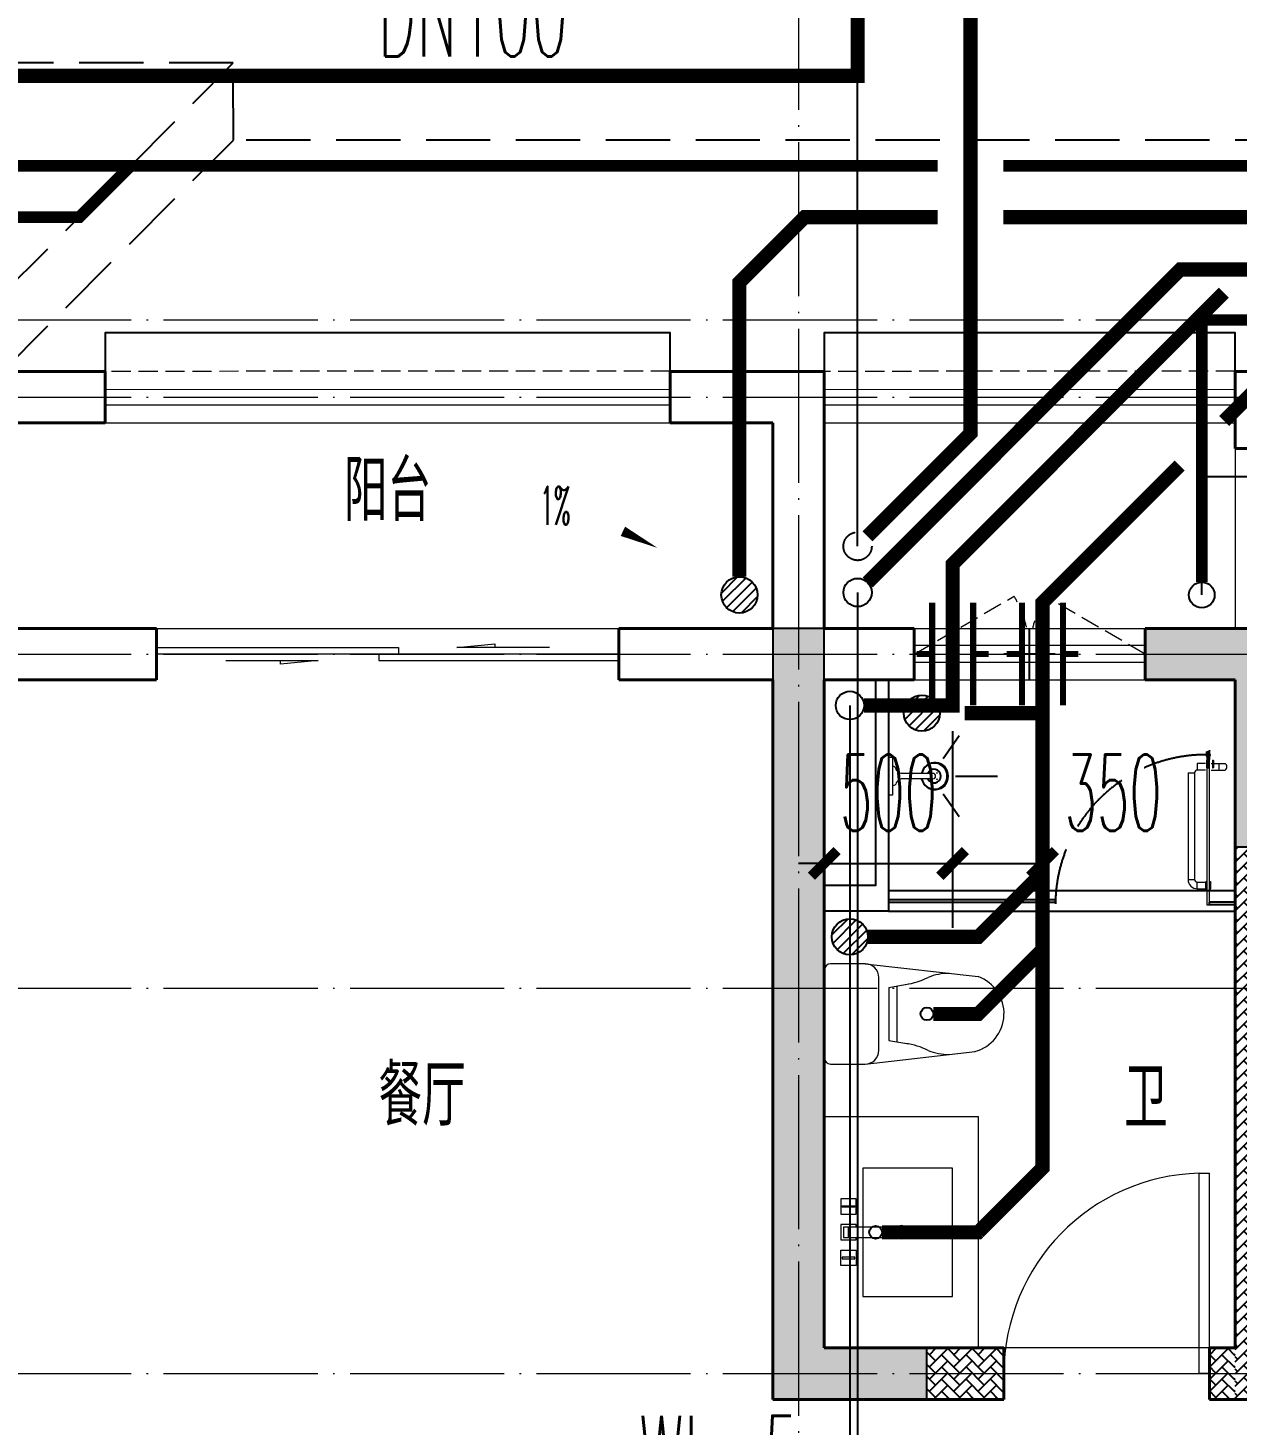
# Model space of a CAD drawing. Extents: x 27938 to 650306, y -92720 to 1524912.
# Drawn here: x 289916 to 294624, y 679357 to 684793 of the extents above; entities that cross this region are included whole.
import ezdxf

# ---------------------------------------------------------------- set-up
doc = ezdxf.new("R2010")
doc.units = 0
doc.header["$LTSCALE"] = 1000
doc.header["$MEASUREMENT"] = 0
doc.linetypes.add('DASH', pattern=[0.35, 0.25, -0.1])
doc.linetypes.add('DOTE', pattern=[2.42, 2, -0.2, 0.02, -0.2])
for name, color, linetype in [('COLUMN', 9, 'Continuous'), ('DIM_凝结', 3, 'Continuous'), ('DIM_废水', 3, 'Continuous'), ('DIM_污水', 3, 'Continuous'), ('DIM_雨水', 3, 'Continuous'), ('EQUIP_地漏', 7, 'Continuous'), ('EQUIP_污水', 7, 'Continuous'), ('IP-bath&kitchen-JOHNSON', 4, 'Continuous'), ('P-bath&kitchen-JOHNSON', 4, 'Continuous'), ('PIPE-凝结', 150, 'N'), ('PIPE-废水', 31, 'F'), ('PIPE-污水', 2, 'W'), ('PIPE-管井排水', 210, 'GF'), ('PIPE-给水', 3, 'J1'), ('PIPE-雨水', 4, 'Y'), ('PUB_TEXT', 4, 'Continuous'), ('TEXT_雨水', 7, 'Continuous'), ('TWT_DIM', 3, 'Continuous'), ('VALVE_污水', 7, 'Continuous'), ('VPIPE-凝结', 150, 'Continuous'), ('VPIPE-废水', 31, 'Continuous'), ('VPIPE-污水', 2, 'W'), ('VPIPE-雨水', 4, 'DASH'), ('保温', 6, 'Continuous'), ('卫生间', 6, 'Continuous'), ('机电标识类', 1, 'Continuous'), ('看线', 251, 'Continuous')]:
    doc.layers.add(name, color=color, linetype=linetype)
for name, color, linetype, lineweight in [('DOTE', 19, 'DOTE', 9), ('LVTRY', 1, 'Continuous', 13), ('PUB_HATCH', 8, 'Continuous', 9), ('WALL', 9, 'Continuous', 40), ('WINDOW', 8, 'Continuous', 15), ('平面-排水沟', 86, 'Continuous', 15), ('平面-栏杆', 135, 'Continuous', 15), ('平面-看线', 45, 'Continuous', 15), ('平面-空调室内机', 176, 'Continuous', 9), ('空调', 76, 'Continuous', 13)]:
    doc.layers.add(name, color=color, linetype=linetype, lineweight=lineweight)
doc.styles.add('_TCH_DIM', font='SIMPLEX.shx', dxfattribs={"width": 0.6, "oblique": 10, "bigfont": 'hztxt.shx'})
doc.styles.add('_TCH_DIM_T3', font='SIMPLEX.shx', dxfattribs={"width": 0.494118, "bigfont": 'GBCBIG.shx'})
doc.styles.add('_TWT_PIPEDN', font='SIMPLEX.shx', dxfattribs={"width": 0.6, "oblique": 10, "height": 3, "bigfont": 'HZTXT.shx'})
doc.styles.add('_TWT_SERIAL', font='simplex.shx', dxfattribs={"width": 0.6, "oblique": 10, "height": 3, "bigfont": 'aadri.shx'})
doc.styles.get("Standard").update_dxf_attribs({"font": 'gbenor.shx', "bigfont": 'gbcbig.shx'})
doc.linetypes.add('F', pattern='A,3,-0.2,["F",Standard,S=0.25,R=0,X=-0.1,Y=-0.115],-0.2', length=3.4)
doc.linetypes.add('GF', pattern='A,3,-0.2,["GF",Standard,S=0.25,R=0,X=-0.1,Y=-0.115],-0.35', length=3.55)
doc.linetypes.add('J1', pattern='A,3,-0.2,["J1",Standard,S=0.25,R=0,X=-0.1,Y=-0.115],-0.35', length=3.55)
doc.linetypes.add('N', pattern='A,3,-0.2,["N",Standard,S=0.25,R=0,X=-0.1,Y=-0.115],-0.2', length=3.4)
doc.linetypes.add('W', pattern='A,3,-0.2,["W",Standard,S=0.25,R=0,X=-0.1,Y=-0.115],-0.2', length=3.4)
doc.linetypes.add('Y', pattern='A,3,-0.2,["Y",Standard,S=0.25,R=0,X=-0.1,Y=-0.115],-0.2', length=3.4)
doc.dimstyles.new('_TWT_ARCH&&100', dxfattribs={"dimtxt": 297.5, "dimasz": 100, "dimexe": 250, "dimexo": 300, "dimgap": 126.25, "dimtad": 1, "dimdec": 0, "dimzin": 0, "dimdsep": 46, "dimtxsty": '_TCH_DIM_T3', "dimblk": 'ARCHTICK', "dimcen": 0.09, "dimclrt": 7, "dimazin": 2, "dimtfac": 1, "dimtdec": 0, "dimtix": 1, "dimtmove": 2, "dimatfit": 3, "dimfxl": 1, "dimtolj": 1, "dimtzin": 0, "dimarcsym": 0})

# ---------------------------------------------------------------- blocks, each defined once
blk = doc.blocks.new('rrrrrrrrrrrra')
at = {"color": 0}
for p, q in [((-112.4, 458.7), (-112.4, 324.3)), ((252.6, 483.7), (-87.4, 483.7)), ((277.6, 324.3), (277.6, 458.7)), ((-112.4, 324.3), (-63.7, -103.4)), ((277.6, 324.3), (227.5, -115.6)), ((-59.1, 271.1), (224.3, 271.1)), ((-20.6, 232.4), (-34.2, 153.6)), ((185.8, 232.4), (-20.6, 232.4)), ((185.8, 232.4), (199.4, 153.6)), ((191.3, 200.5), (-26.1, 200.5))]:
    blk.add_line(p, q, dxfattribs=at)
for centre, radius, start, end in [((-87.4, 458.7), 25, 90, 180), ((252.6, 458.7), 25, 0, 90), ((-59.1, 324.3), 53.3, 180, 270), ((224.3, 324.3), 53.3, 270, 0), ((-322.6, 209.8), 293.8, 333.5369, 351.4828), ((487.8, 209.8), 293.8, 188.5172, 206.4631), ((149, -3.2), 224.1, 158.5202, 180), ((16.2, -3.2), 224.1, 0, 21.4798), ((83.8, -63.6), 152.8, 195.0773, 340.1181)]:
    blk.add_arc(centre, radius, start, end, dxfattribs=at)
blk = doc.blocks.new('A$C1E0F638F')
at = {"color": 0}
for points in [[(499.7, 435.1), (499.7, 85.1), (0, 85.1), (0, 435.1)], [(269.9, 30), (229.9, 30), (229.9, 195), (269.9, 195)], [(119.9, 0), (179.9, 0), (179.9, 60), (119.9, 60)], [(146.9, 55), (152.9, 55), (152.9, 5), (146.9, 5)], [(379.9, 0), (319.9, 0), (319.9, 60), (379.9, 60)], [(352.9, 55), (346.9, 55), (346.9, 5), (352.9, 5)], [(229.9, 30), (269.9, 30), (269.9, 10), (229.9, 10)]]:
    blk.add_lwpolyline(points, close=True, dxfattribs=at)
blk.add_lwpolyline([(269.9, 60), (279.9, 60), (279.9, 0), (219.9, 0), (219.9, 60), (229.9, 60)], dxfattribs=at)
blk.add_circle((249.9, 236.3), 26, dxfattribs=at)
blk = doc.blocks.new('135')
blk.add_hatch(color=0).paths.add_polyline_path([(4.8, 1.8), (3.6, -1), (-4.7, 2.5), (-3.5, 5.3)])
at = {"color": 0}
for p, q in [((-6.3, 2.6), (5.4, -2.3)), ((-5.7, 2.9), (-5.2, 2.7)), ((-5.6, 18.9), (-3.4, 19.4)), ((-3.4, 19.4), (-5.5, 19.4)), ((5.2, 10.9), (-5.3, 10.9)), ((5.2, 9.7), (-5.2, 9.7)), ((-5.2, 2.7), (-3.8, 5.9)), ((-5, 10.9), (-5, 30.5)), ((-3.8, 5.9), (5.4, 2.1)), ((0, 0), (0, 39.1)), ((5.6, 18.9), (3.4, 19.3)), ((3.4, 19.3), (5.6, 19.3)), ((4.1, -1.2), (5.4, 2.1)), ((5, 10.9), (5, 32.3)), ((4.1, -1.2), (5.7, -1.8))]:
    blk.add_line(p, q, dxfattribs=at)
for centre, radius, start, end in [((6.2, 15.8), 13.5, 151.0147, 204.8403), ((13.5, 4.2), 20.5, 163.0924, 182.0012), ((-6, 3.6), 1, 184.2275, 248.4661), ((8.6, 15.5), 14.6, 166.278, 198.0953), ((13.5, 4.2), 19.5, 163.7443, 182.5269), ((-5.5, 3.3), 0.5, 181.9385, 247.2597), ((-5.2, 22.1), 0.5, 335.7643, 151.0147), ((3.8, 18.1), 9.42, 155.7643, 171.9773), ((5.2, 22.3), 0.5, 29.8425, 204.574), ((-5.9, 17.2), 11.7, 10.475, 24.574), ((29.1, 6.7), 24, 172.9439, 199.2318), ((-6.3, 15.4), 12.4, 338.6449, 16.0476), ((-6, 15.8), 13.4, 334.9111, 29.8425), ((26.4, 6.3), 20.6, 169.1454, 199.9526), ((5.9, -1.2), 1.17, 247.4597, 19.9526), ((5.9, -1.4), 0.5, 247.4597, 19.2318)]:
    blk.add_arc(centre, radius, start, end, dxfattribs=at)
blk.add_open_spline([(-5, 30.5), (-4.1, 31.3), (-2.3, 33), (0.9, 29.2), (3.5, 31.1), (5, 32.3)], degree=3, knots=[0, 0, 0, 0, 3.066329, 6.218313, 11.124135, 11.124135, 11.124135, 11.124135], dxfattribs=at)
blk = doc.blocks.new('SDFAWERAWER')
at = {"layer": 'LVTRY', "color": 0}
for p, q in [((593941.2, -1242210.1), (593783.7, -1242594.8)), ((593964.6, -1242219.7), (593807.2, -1242604.4)), ((593941.2, -1242210.1), (593964.6, -1242219.7)), ((593987.8, -1242190.5), (593978.2, -1242214)), ((594007.5, -1242226), (593978.2, -1242214)), ((594017.1, -1242202.5), (593987.8, -1242190.5)), ((594015.8, -1242220.4), (594027.2, -1242192.7)), ((594015.8, -1242220.4), (594021.7, -1242222.8)), ((594025.7, -1242203.9), (594018.5, -1242221.5)), ((594018.5, -1242221.5), (594021.5, -1242220.3)), ((594025.4, -1242210.8), (594021.5, -1242220.3)), ((594022.6, -1242220.7), (594021.7, -1242222.8)), ((594021.7, -1242222.8), (594023.9, -1242221.9)), ((594022.6, -1242211.4), (594029.8, -1242193.8)), ((594024.2, -1242221.4), (594023.9, -1242221.9)), ((594025.4, -1242210.8), (594031.1, -1242196.8)), ((594027.2, -1242192.7), (594033, -1242195.1)), ((594027.7, -1242234.3), (594078.4, -1242255)), ((594029.8, -1242193.8), (594031.1, -1242196.8)), ((594032.2, -1242197.2), (594033, -1242195.1)), ((594033, -1242195.1), (594034, -1242197.4)), ((594033.8, -1242197.9), (594034, -1242197.4)), ((594047.3, -1242200.9), (594035.9, -1242228.7)), ((594035.9, -1242228.7), (594038.6, -1242229.7)), ((594037.3, -1242210.8), (594088, -1242231.6)), ((594038.6, -1242229.7), (594045.2, -1242213.6)), ((594038.6, -1242229.7), (594041.6, -1242228.5)), ((594041.6, -1242228.5), (594051.2, -1242205)), ((594049.9, -1242202), (594043.3, -1242218.2)), ((594047.3, -1242200.9), (594049.9, -1242202)), ((594049.9, -1242202), (594051.2, -1242205)), ((594057.1, -1242246.3), (594066.7, -1242222.8)), ((593783.7, -1242594.8), (593807.2, -1242604.4)), ((593803.2, -1242641.3), (593812.8, -1242617.9)), ((593812.8, -1242617.9), (593842.2, -1242629.9)), ((593803.2, -1242641.3), (593832.6, -1242653.3)), ((593842.2, -1242629.9), (593832.6, -1242653.3)), ((593833.8, -1242656.3), (593832.6, -1242653.3)), ((593845.2, -1242628.6), (593833.8, -1242656.3)), ((593836.5, -1242657.4), (593833.8, -1242656.3)), ((593847.8, -1242629.7), (593836.5, -1242657.4)), ((593845.2, -1242628.6), (593842.2, -1242629.9)), ((593847.8, -1242629.7), (593845.2, -1242628.6)), ((593847.1, -1242661.8), (593858.5, -1242634.1)), ((593847.1, -1242661.8), (593849.8, -1242662.9)), ((593849.8, -1242662.9), (593861.2, -1242635.2)), ((593852.1, -1242661.9), (593862.1, -1242637.4)), ((593858.5, -1242634.1), (593861.2, -1242635.2)), ((593861.2, -1242635.2), (593862.1, -1242637.4))]:
    blk.add_line(p, q, dxfattribs=at)
blk.add_lwpolyline([(593823.5, -1242717), (594045.8, -1242173.9), (594036.5, -1242170.2), (593814.2, -1242713.2)], close=True, dxfattribs=at)
blk.add_arc((594075.3, -1242240), 15.3, 281.7932, 33.7019, dxfattribs=at)
for centre, major_axis, start_param, end_param in [((593974.2, -1242223.6), (3.93, 9.6), 0, 1.570796), ((593816.8, -1242608.3), (13.5, 33.1), 1.570796, 3.141593), ((593816.8, -1242608.3), (3.93, 9.6), 1.570796, 3.141593)]:
    blk.add_ellipse(centre, major_axis=major_axis, ratio=1, start_param=start_param, end_param=end_param, dxfattribs=at)
at = {"layer": 'P-bath&kitchen-JOHNSON', "color": 0, "linetype": 'DASH'}
blk.add_arc((593809.8, -1242714), 586.2, 67.5369, 157.1325, dxfattribs=at)
at = {"layer": 'LVTRY', "color": 8, "xscale": -1, "rotation": 157.7329157530927}
blk.add_blockref('135', (594045.3, -1242161.9), dxfattribs=at)
blk = doc.blocks.new('A$C5DCB2F21')
at = {"layer": 'IP-bath&kitchen-JOHNSON', "color": 0}
for p, q in [((-68.3, -213.2), (-157.7, -275)), ((68.2, -213.2), (157.6, -275)), ((-0.1, -261.4), (-0.1, -424.7))]:
    blk.add_line(p, q, dxfattribs=at)
for centre, major_axis, ratio, start_param, end_param in [((0, -178.8), (-51, 0), 0.990052, -1.36297, 4.504563), ((0, -177.8), (-26.8, 0), 0.994812, -1.167677, 4.309269)]:
    blk.add_ellipse(centre, major_axis=major_axis, ratio=ratio, start_param=start_param, end_param=end_param, dxfattribs=at)
at = {"layer": 'LVTRY', "color": 0}
for p, q in [((73.6, 0), (-73.6, 0)), ((-10.5, -173.5), (-10.5, -49.3)), ((10.6, -173.5), (10.6, -49.3))]:
    blk.add_line(p, q, dxfattribs=at)
blk.add_lwpolyline([(73.6, 0), (73.6, -15.8), (-73.6, -15.8), (-73.6, 0)], dxfattribs=at)
for points in [[(-26.3, -30.7, -0.364142), (-37.8, -15.8, -0.020495)], [(-10.5, -49.4, 0.214893), (-26.3, -30.7, 7.649644)], [(10.6, -49.3, -0.21439), (26.3, -30.7, -7.649644)], [(26.3, -30.7, 0.364142), (37.8, -15.8, 0.020495)]]:
    blk.add_lwpolyline(points, format="xyb", dxfattribs=at)
blk.add_arc((0, -173.5), 10.5, 180, 0, dxfattribs=at)
for centre, major_axis, ratio, start_param, end_param in [((0, -181.3), (53.6, 0), 0.987577, 1.76809, 7.656688), ((-12.4, -164.7), (0, 1.43), 0.85, -1.570796, 4.712389), ((-12.4, -189.2), (0, 1.43), 0.85, 4.712389, 10.995574), ((12.5, -164.7), (0, 1.43), 0.85, 4.712389, 10.995574), ((12.5, -189.2), (0, 1.43), 0.85, 4.712389, 10.995574)]:
    blk.add_ellipse(centre, major_axis=major_axis, ratio=ratio, start_param=start_param, end_param=end_param, dxfattribs=at)
blk = doc.blocks.new('FSFSFSFS')
at = {"layer": 'IP-bath&kitchen-JOHNSON', "color": 0}
for p, q in [((496432.4, 524228.1), (495082.4, 524228.1)), ((495082.4, 524183.1), (495182.4, 524183.1)), ((495082.4, 524173.1), (495182.4, 524173.1)), ((495182.4, 524173.1), (495182.4, 524183.1)), ((496432.4, 524193.1), (495782.4, 524193.1)), ((495782.4, 524183.1), (495782.4, 524193.1)), ((496432.4, 524183.1), (495782.4, 524183.1)), ((496432.4, 524148.1), (495082.4, 524148.1))]:
    blk.add_line(p, q, dxfattribs=at)
for points in [[(496432.4, 525048.5), (496432.4, 524148.1), (496682.4, 524148.1)], [(496482.4, 525048.5), (496482.4, 524248.1), (496682.4, 524248.1)]]:
    blk.add_lwpolyline(points, dxfattribs=at)
at = {"layer": 'LVTRY', "color": 0}
blk.add_lwpolyline([(496082.4, 522448.5), (496682.4, 522448.5), (496682.4, 523348.5), (496082.4, 523348.5)], close=True, dxfattribs=at)
at = {"layer": 'IP-bath&kitchen-JOHNSON', "color": 8, "xscale": -1}
for name, p, rotation in [('SDFAWERAWER', (1515500.9, 1449333.6), 337.7402306568929), ('A$C5DCB2F21', (496432.4, 524673.5), 269.991511475553)]:
    blk.add_blockref(name, p, dxfattribs=dict(at, rotation=rotation))
at = {"layer": 'LVTRY', "color": 8, "extrusion": (0, 0, -1), "zscale": -1, "rotation": 90.00000000000001}
blk.add_blockref('rrrrrrrrrrrra', (-496198.6, 523665.7), dxfattribs=at)
at = {"layer": 'LVTRY', "color": 8, "rotation": 90.00000000000001}
blk.add_blockref('A$C1E0F638F', (496617.5, 522648.8), dxfattribs=at)
blk = doc.blocks.new('gdfgdgdgr')
at = {"layer": 'PUB_HATCH'}
for points in [[(497977.5, 529313.9), (497977.5, 526313.9), (498577.5, 526313.9), (498577.5, 526513.9), (498177.5, 526513.9), (498177.5, 529113.9), (498177.5, 529113.9), (498177.5, 529313.9)], [(499427.6, 529113.9), (499777.6, 529113.9), (499777.6, 528463.9), (499977.6, 528463.9), (499977.6, 529313.9), (499427.6, 529313.9)]]:
    blk.add_hatch(color=256, dxfattribs=at).paths.add_polyline_path(points)
at = {"layer": 'COLUMN', "color": 8}
for p, q in [((497977.5, 529313.9), (497977.5, 526313.9)), ((498177.5, 529313.9), (497977.5, 529313.9)), ((498177.5, 529113.9), (498177.5, 529313.9)), ((499977.6, 529313.9), (499427.6, 529313.9)), ((499427.6, 529313.9), (499427.6, 529113.9)), ((498177.5, 526513.9), (498177.5, 529113.9)), ((498177.5, 529113.9), (498177.5, 529113.9)), ((499427.6, 529113.9), (499777.6, 529113.9)), ((499777.6, 529113.9), (499777.6, 528463.9)), ((499777.6, 528463.9), (499977.6, 528463.9)), ((498577.5, 526513.9), (498177.5, 526513.9)), ((498577.5, 526313.9), (498577.5, 526513.9)), ((497977.5, 526313.9), (498577.5, 526313.9))]:
    blk.add_line(p, q, dxfattribs=at)
blk = doc.blocks.new('dongkong')
at = {"color": 0}
blk.add_wipeout([(-603756, 210771), (-603756, 210570.8), (-603836, 210570.8), (-603836, 210771)], dxfattribs=at)
at = {"layer": '机电标识类', "color": 0, "linetype": 'DASH', "ltscale": 400}
for p, q in [((-603796, 210771), (-603796, 210570.8)), ((-603896, 210670.7), (-603696, 210670.7))]:
    blk.add_line(p, q, dxfattribs=at)
at = {"layer": '空调', "color": 0, "linetype": 'DASH', "const_width": 2}
blk.add_lwpolyline([(-603756, 210771), (-603756, 210570.8), (-603836, 210570.8), (-603836, 210771)], close=True, dxfattribs=at)
blk = doc.blocks.new('A$C263B1184')
at = {"layer": '保温', "linetype": 'ByBlock', "ltscale": 10}
h = blk.add_hatch(dxfattribs=at)
h.set_pattern_fill('AR-HBONE', color=251, scale=55)
h.set_pattern_definition([(45, (-1017960.394, -343310.663), (0, 47.4157523), [100.584, -33.528]), (135, (-1017936.686, -343286.955), (3e-15, 47.4157523), [100.584, -33.528])])
h.paths.add_polyline_path([(8900, 6200), (8900, 8350), (9100, 8350), (9100, 6200)])
h = blk.add_hatch(dxfattribs=at)
h.set_pattern_fill('AR-HBONE', color=251, scale=55)
h.set_pattern_definition([(45, (-1016860.394, -345260.66), (0, 47.4157523), [100.584, -33.528]), (135, (-1016836.686, -345236.954), (3e-15, 47.4157523), [100.584, -33.528])])
h.paths.add_polyline_path([(7700, 6200), (7700, 6400), (8000, 6400), (8000, 6200)])
h = blk.add_hatch(dxfattribs=at)
h.set_pattern_fill('AR-HBONE', color=251, scale=55)
h.set_pattern_definition([(45, (-1017760.394, -345260.66), (0, 47.4157523), [100.584, -33.528]), (135, (-1017736.686, -345236.954), (3e-15, 47.4157523), [100.584, -33.528])])
h.paths.add_polyline_path([(8800, 6200), (8800, 6400), (8900, 6400), (8900, 6200)])
blk = doc.blocks.new('GDRDADWDAD')
at = {"layer": 'DOTE', "linetype": 'DOTE', "ltscale": 0.3}
for p, q in [((292916.6, 690157.2), (292916.6, 671157.2)), ((270116.6, 683657.2), (328916.6, 683657.2)), ((270116.6, 683357.2), (328916.6, 683357.2)), ((270116.6, 682357.2), (328916.6, 682357.2)), ((270116.6, 681057.2), (328916.6, 681057.2)), ((270116.6, 679557.2), (328916.6, 679557.2))]:
    blk.add_line(p, q, dxfattribs=at)
blk = doc.blocks.new('HFGHFHF')
at = {"layer": '卫生间', "color": 159, "linetype": 'DASH', "true_color": 0x22346e}
for p, q in [((289816.6, 683757.2), (290716, 684657.2)), ((289816.8, 683457.2), (290716.2, 684357.2))]:
    blk.add_line(p, q, dxfattribs=at)
blk.add_lwpolyline([(299516.8, 683357.2), (298716.6, 683357.2), (298716.4, 684357.2), (290716.2, 684357.2), (290716, 684657.2), (289316.6, 684657.2), (289316.6, 685557.2)], dxfattribs=at)
blk = doc.blocks.new('_ArchTick')
at = {"color": 0, "linetype": 'ByBlock', "const_width": 0.4}
blk.add_lwpolyline([(-0.5, -0.5), (0.5, 0.5)], dxfattribs=at)
blk = doc.blocks.new('*D166')
at = {"layer": 'Defpoints', "color": 0}
for p in [(293516.7, 682357.2), (293866.7, 682357.2), (293866.7, 681542.5)]:
    blk.add_point(p, dxfattribs=at)
at = {"layer": 'TWT_DIM', "color": 0, "lineweight": -2}
for p, q in [((293516.7, 682057.2), (293516.7, 681292.5)), ((293866.7, 682057.2), (293866.7, 681292.5)), ((293516.7, 681542.5), (293866.7, 681542.5))]:
    blk.add_line(p, q, dxfattribs=at)
at = {"layer": 'TWT_DIM', "color": 0, "lineweight": -2, "xscale": 100, "yscale": 100, "zscale": 100, "rotation": 180}
blk.add_blockref('_ArchTick', (293516.7, 681542.5), dxfattribs=at)
at = {"layer": 'TWT_DIM', "color": 0, "lineweight": -2, "xscale": 100, "yscale": 100, "zscale": 100}
blk.add_blockref('_ArchTick', (293866.7, 681542.5), dxfattribs=at)
at = {"layer": 'TWT_DIM', "color": 7, "insert": (294141.9, 681817.5), "char_height": 297.5, "attachment_point": 5, "style": '_TCH_DIM_T3'}
blk.add_mtext('\\A1;350', dxfattribs=at)
blk = doc.blocks.new('*D167')
at = {"layer": 'Defpoints', "color": 0}
for p in [(293016.7, 682357.2), (293516.7, 682357.2), (293516.7, 681542.5)]:
    blk.add_point(p, dxfattribs=at)
at = {"layer": 'TWT_DIM', "color": 0, "lineweight": -2}
for p, q in [((293016.7, 682057.2), (293016.7, 681292.5)), ((293516.7, 682057.2), (293516.7, 681292.5)), ((293016.7, 681542.5), (292916.7, 681542.5)), ((293016.7, 681542.5), (293516.7, 681542.5)), ((293516.7, 681542.5), (293616.7, 681542.5))]:
    blk.add_line(p, q, dxfattribs=at)
at = {"layer": 'TWT_DIM', "color": 0, "lineweight": -2, "xscale": 100, "yscale": 100, "zscale": 100}
blk.add_blockref('_ArchTick', (293016.7, 681542.5), dxfattribs=at)
at = {"layer": 'TWT_DIM', "color": 0, "lineweight": -2, "xscale": 100, "yscale": 100, "zscale": 100, "rotation": 180}
blk.add_blockref('_ArchTick', (293516.7, 681542.5), dxfattribs=at)
at = {"layer": 'TWT_DIM', "color": 7, "insert": (293266.7, 681817.5), "char_height": 297.5, "attachment_point": 5, "style": '_TCH_DIM_T3'}
blk.add_mtext('\\A1;500', dxfattribs=at)
blk = doc.blocks.new('$WINLIB2D$00000001')
at = {"color": 0}
for points in [[(-0.5, 0.5), (-0.5, -0.5)], [(-0.5, 0.5), (0.5, 0.5)], [(0.5, -0.5), (0.5, 0.5)], [(0.5, 0.1667), (-0.5, 0.1667)], [(0.5, -0.1667), (-0.5, -0.1667)], [(-0.5, -0.5), (0.5, -0.5)]]:
    blk.add_lwpolyline(points, dxfattribs=at)
blk = doc.blocks.new('$DorLib2D$00000001')
for p, q in [((0.45, 0.975), (0.5, 0.975)), ((0.45, 0), (0.45, 0.975)), ((0.5, 0), (0.5, 0.975)), ((0.5, 0), (0.45, 0))]:
    blk.add_line(p, q)
at = {"lineweight": 13}
blk.add_arc((0.475, 0), 0.975, 91.46928, 180, dxfattribs=at)
blk = doc.blocks.new('$DorLib2D$00000131')
at = {"color": 0, "linetype": 'Continuous'}
for p, q in [((0.15, 0.125), (0.2319, 0.1973)), ((0.2319, 0.1973), (0.2319, 0.125)), ((-0.5, 0.125), (-0.5, 0)), ((0.0192, 0.125), (-0.5, 0.125)), ((0.0192, 0), (0.0192, 0.125)), ((0.35, 0.125), (0.15, 0.125)), ((-0.5, 0), (0.0192, 0)), ((-0.024, 0), (0.5, 0)), ((-0.024, -0.125), (-0.024, 0)), ((0.5, 0), (0.5, -0.125)), ((-0.35, -0.125), (-0.15, -0.125)), ((-0.2319, -0.1973), (-0.2319, -0.125)), ((-0.15, -0.125), (-0.2319, -0.1973)), ((0.5, -0.125), (-0.024, -0.125))]:
    blk.add_line(p, q, dxfattribs=at)
blk = doc.blocks.new('$TwtSys$00000141')
for p, q in [((-141, 12), (-15, 138)), ((-141, 12), (-15, 138)), ((-131, -53), (53, 131)), ((-131, -53), (53, 131)), ((-100, -100), (100, 100)), ((-100, -100), (100, 100)), ((-49, -131), (131, 49)), ((-49, -131), (131, 49)), ((17, -138), (138, -17)), ((17, -138), (138, -17))]:
    blk.add_line(p, q)
blk.add_circle((0, 0), 141)
blk.add_circle((0, 0), 141)
blk = doc.blocks.new('$TwtSys$00000147')
blk.add_circle((0, 0, 0), 25)
blk = doc.blocks.new('$VALVE$00000553')
at = {"const_width": 30}
for points in [[(0, 100), (0, 175)], [(0, 100), (-250, 100), (-250, 100)], [(0, 100), (250, 100), (250, 100)], [(-250, -100), (-250, -100), (0, -100)], [(250, -100), (250, -100), (0, -100)], [(0, -175), (0, -100)]]:
    blk.add_lwpolyline(points, dxfattribs=at)

msp = doc.modelspace()

# ---------------------------------------------------------------- hatches: boundary and pattern name
at = {"layer": 'PIPE-凝结'}
for points in [[(294486.9, 683657.2), (294464.4, 683657.2), (294464.4, 683679.7)], [(294486.9, 683657.2), (294486.9, 683679.7), (294464.4, 683679.7)]]:
    msp.add_hatch(color=256, dxfattribs=at).paths.add_polyline_path(points)
at = {"layer": 'PIPE-废水'}
for points in [[(292940.4, 684057.2), (292920.9, 684076.6), (292929, 684084.7)], [(292940.4, 684057.2), (292940.4, 684084.7), (292929, 684084.7)], [(294403.3, 683853.4), (294383.8, 683872.8), (294391.9, 683880.9)], [(294403.3, 683853.4), (294403.3, 683880.9), (294391.9, 683880.9)], [(292686.6, 683803.4), (292667.1, 683822.8), (292659.1, 683814.8)], [(292686.6, 683803.4), (292659.1, 683803.4), (292659.1, 683814.8)]]:
    msp.add_hatch(color=256, dxfattribs=at).paths.add_polyline_path(points)
at = {"layer": 'PIPE-污水'}
for points in [[(293516.7, 682707.2), (293497.2, 682726.6), (293489.2, 682718.6)], [(293516.7, 682707.2), (293489.2, 682707.2), (293489.2, 682718.6)], [(293866.7, 682557.2), (293847.2, 682576.6), (293839.2, 682568.6)], [(293866.7, 682557.2), (293839.2, 682557.2), (293839.2, 682568.6)], [(293516.7, 682157.2), (293516.7, 682129.7), (293544.2, 682129.7)], [(293516.7, 682157.2), (293544.2, 682157.2), (293544.2, 682129.7)], [(293616.6, 681256.9), (293616.6, 681229.4), (293628, 681229.4)], [(293616.6, 681256.9), (293636, 681237.4), (293628, 681229.4)], [(293616.7, 680957), (293616.7, 680929.5), (293628.1, 680929.5)], [(293616.7, 680957), (293636.1, 680937.6), (293628.1, 680929.5)], [(293866.7, 680357.2), (293886.1, 680337.7), (293894.2, 680345.8)], [(293866.7, 680357.2), (293894.2, 680357.2), (293894.2, 680345.8)], [(293616.7, 680107.2), (293616.7, 680079.7), (293628.1, 680079.7)], [(293616.7, 680107.2), (293636.1, 680087.7), (293628.1, 680079.7)]]:
    msp.add_hatch(color=256, dxfattribs=at).paths.add_polyline_path(points)
at = {"layer": 'PIPE-管井排水'}
for points in [[(290116.6, 684057.2), (290116.6, 684034.7), (290125.9, 684034.7)], [(290116.6, 684057.2), (290132.5, 684041.3), (290125.9, 684034.7)]]:
    msp.add_hatch(color=256, dxfattribs=at).paths.add_polyline_path(points)
at = {"layer": 'PIPE-给水'}
for points in [[(293146.6, 684607.2), (293146.6, 684579.7), (293174.1, 684579.7)], [(293146.6, 684607.2), (293174.1, 684607.2), (293174.1, 684579.7)]]:
    msp.add_hatch(color=256, dxfattribs=at).paths.add_polyline_path(points)
at = {"layer": 'PIPE-雨水'}
for points in [[(293586.3, 683216.4), (293605.8, 683197), (293613.8, 683205)], [(293586.3, 683216.4), (293613.8, 683216.4), (293613.8, 683205)]]:
    msp.add_hatch(color=256, dxfattribs=at).paths.add_polyline_path(points)

# ---------------------------------------------------------------- linework, layer by layer
at = {"layer": 'DIM_凝结'}
for p, q in [((294486.9, 682587.2), (294486.9, 683048.3)), ((294486.9, 683048.3), (295486.9, 683048.3))]:
    msp.add_line(p, q, dxfattribs=at)
at = {"layer": 'DIM_废水'}
msp.add_line((293146.6, 682596.7), (293146.6, 678257.2), dxfattribs=at)
at = {"layer": 'DIM_污水'}
msp.add_line((293116.6, 682157.2), (293116.6, 678903.2), dxfattribs=at)
at = {"layer": 'DIM_雨水'}
msp.add_line((293146.6, 682776.7), (293146.6, 686093.6), dxfattribs=at)
at = {"layer": 'PIPE-凝结', "const_width": 45}
for points in [[(294486.9, 682637.2), (294486.9, 683657.2)], [(294486.9, 683657.2), (296866.6, 683657.2)]]:
    msp.add_lwpolyline(points, dxfattribs=at)
at = {"layer": 'PIPE-废水', "const_width": 55}
for points in [[(292686.6, 683803.4), (292940.4, 684057.2)], [(292940.4, 684057.2), (293458.8, 684057.2)], [(293713.8, 684057.2), (296286.3, 684057.2)], [(293185.5, 682635.5), (294403.3, 683853.4)], [(294403.3, 683853.4), (296482.5, 683853.4)], [(292686.6, 682657.7), (292686.6, 683803.4)]]:
    msp.add_lwpolyline(points, dxfattribs=at)
at = {"layer": 'PIPE-污水', "const_width": 55}
for points in [[(293516.7, 682707.2), (294572.7, 683763.2)], [(294573.5, 683264), (294880.1, 683570.6)], [(293866.7, 682557.2), (294400.3, 683090.7)], [(293516.7, 682157.2), (293516.7, 682707.2)], [(293516.7, 682157.2), (293171.6, 682157.2)], [(293866.7, 682127.2), (293563.4, 682127.2)], [(293866.7, 681507), (293866.7, 682127.2)], [(293616.6, 681256.9), (293866.7, 681507)], [(293866.7, 681207), (293866.7, 681507)], [(293187.1, 681256.9), (293616.6, 681256.9)], [(293616.7, 680957), (293866.7, 681207)], [(293866.7, 680357.2), (293866.7, 681207)], [(293441.7, 680957), (293616.7, 680957)], [(293616.7, 680107.2), (293866.7, 680357.2)], [(293241.7, 680107.2), (293616.7, 680107.2)]]:
    msp.add_lwpolyline(points, dxfattribs=at)
at = {"layer": 'PIPE-管井排水', "const_width": 45}
for points in [[(287616.7, 684257.1), (290316.6, 684257.1)], [(290316.6, 684257.1), (290116.6, 684057.2)], [(290316.6, 684257.1), (293458.8, 684257.1)], [(293713.8, 684257.1), (295886.3, 684257.1)], [(287616.7, 684057.2), (290116.6, 684057.2)]]:
    msp.add_lwpolyline(points, dxfattribs=at)
at = {"layer": 'PIPE-给水', "const_width": 55}
for points in [[(293146.6, 684607.2), (293146.6, 685107.2)], [(287816.6, 684607.2), (293146.6, 684607.2)]]:
    msp.add_lwpolyline(points, dxfattribs=at)
at = {"layer": 'PIPE-雨水', "const_width": 55}
for points in [[(293586.3, 683216.4), (293586.3, 686335)], [(293586.3, 683216.4), (293185.5, 682815.5)]]:
    msp.add_lwpolyline(points, dxfattribs=at)
at = {"layer": 'VPIPE-凝结'}
msp.add_circle((294486.9, 682587.2), 50, dxfattribs=at)
at = {"layer": 'VPIPE-废水'}
msp.add_circle((293146.6, 682596.7), 55, dxfattribs=at)
at = {"layer": 'VPIPE-污水'}
msp.add_circle((293116.6, 682157.2), 55, dxfattribs=at)
at = {"layer": 'VPIPE-雨水'}
msp.add_circle((293146.6, 682776.7), 55, dxfattribs=at)
at = {"layer": 'WALL', "color": 8}
for p, q in [((289816.6, 683457.2), (290216.6, 683457.2)), ((290216.6, 683457.2), (290216.6, 683257.2)), ((292416.6, 683457.2), (293016.6, 683457.2)), ((292416.6, 683457.2), (292416.6, 683257.2)), ((293016.6, 683457.2), (293016.6, 682457.2)), ((294616.6, 683457.2), (295266.7, 683457.2)), ((294616.6, 683457.2), (294616.6, 683157.2)), ((289816.6, 683257.2), (290216.6, 683257.2)), ((292416.6, 683257.2), (292816.6, 683257.2)), ((292816.6, 683257.2), (292816.6, 682457.2)), ((294816.6, 683157.2), (294616.6, 683157.2)), ((290416.6, 682457.2), (289816.6, 682457.2)), ((290416.6, 682257.2), (290416.6, 682457.2)), ((292816.6, 682457.2), (292216.6, 682457.2)), ((292216.6, 682457.2), (292216.6, 682257.2)), ((293366.6, 682457.2), (293016.6, 682457.2)), ((293366.6, 682257.2), (293366.6, 682457.2)), ((294716.6, 682457.2), (294266.6, 682457.2)), ((294266.6, 682457.2), (294266.6, 682257.2)), ((289816.6, 682257.2), (290416.6, 682257.2)), ((292216.6, 682257.2), (292816.6, 682257.2)), ((292816.6, 682257.2), (292816.6, 679457.2)), ((293016.6, 682257.2), (293366.6, 682257.2)), ((293016.6, 682257.2), (293016.6, 679657.2)), ((294266.6, 682257.2), (294616.6, 682257.2)), ((294616.6, 682257.2), (294616.6, 679657.2)), ((293716.6, 679657.2), (293016.6, 679657.2)), ((293716.6, 679457.2), (293716.6, 679657.2)), ((294616.6, 679657.2), (294516.6, 679657.2)), ((294516.6, 679657.2), (294516.6, 679457.2)), ((292816.6, 679457.2), (293716.6, 679457.2)), ((294516.6, 679457.2), (294716.6, 679457.2))]:
    msp.add_line(p, q, dxfattribs=at)
at = {"layer": 'WINDOW'}
for p, q in [((290416.6, 682457.2), (292216.6, 682457.2)), ((294516.6, 679657.2), (293716.6, 679657.2))]:
    msp.add_line(p, q, dxfattribs=at)
at = {"layer": 'WINDOW', "color": 8, "linetype": 'DASH', "ltscale": 0.3}
for points in [[(293366.6, 682357.2), (293756.3, 682582.1, -0.131605), (293816.6, 682357.2)], [(294266.6, 682357.2), (293876.8, 682582.1, 0.131605), (293816.6, 682357.2)]]:
    msp.add_lwpolyline(points, format="xyb", dxfattribs=at)
at = {"layer": '平面-排水沟', "color": 8}
msp.add_lwpolyline([(292082.1, 682906.9, 0, 0, 0), (292368.2, 682770, 0, 40, 0), (292232.9, 682834.8, 0, 0, 0)], format="xyseb", dxfattribs=at)
at = {"layer": '平面-栏杆', "color": 8}
for points in [[(290216.6, 683387.2), (292416.6, 683387.5)], [(293016.6, 683387.2), (294616.6, 683387.5)], [(290216.6, 683327.2), (292416.6, 683327.5)], [(293016.6, 683327.2), (294616.6, 683327.5)]]:
    msp.add_lwpolyline(points, dxfattribs=at)
at = {"layer": '平面-看线', "color": 8, "linetype": 'DASH', "ltscale": 0.3}
for p, q in [((292416.6, 683457.5), (290216.6, 683457.2)), ((294616.6, 683457.5), (293016.6, 683457.2))]:
    msp.add_line(p, q, dxfattribs=at)
at = {"layer": '平面-看线', "color": 8}
for points in [[(290216.6, 683257.2), (292416.6, 683257.5)], [(293016.6, 683257.2), (294616.6, 683257.5)], [(294616.6, 683157.2), (294616.9, 682457.2)]]:
    msp.add_lwpolyline(points, dxfattribs=at)
at = {"layer": '看线', "color": 8, "ltscale": 0.5}
for points in [[(292416.6, 683457.2), (292416.6, 683607.2), (290216.6, 683607.2), (290216.6, 683457.2)], [(294616.6, 683457.2), (294616.6, 683607.2), (293016.6, 683607.2), (293016.6, 683457.2)]]:
    msp.add_lwpolyline(points, dxfattribs=at)

# ---------------------------------------------------------------- block references
at = {"color": 8}
msp.add_blockref('gdfgdgdgr', (-205160.8, 153143.3), dxfattribs=at)
at = {"color": 8, "xscale": -1}
msp.add_blockref('FSFSFSFS', (789699, 157208.7), dxfattribs=at)
at = {"layer": 'EQUIP_地漏', "xscale": 0.5, "yscale": 0.5, "zscale": 0.5}
for p, rotation in [((292686.6, 682587.2), 179.9999999999942), ((293396.7, 682127.2), 180), ((293116.6, 681256.9), 179.9999999999893)]:
    msp.add_blockref('$TwtSys$00000141', p, dxfattribs=dict(at, rotation=rotation))
at = {"layer": 'EQUIP_污水', "rotation": 359.9999999999894}
for p in [(293416.7, 680957), (293216.7, 680107.2)]:
    msp.add_blockref('$TwtSys$00000147', p, dxfattribs=at)
at = {"layer": 'VALVE_污水', "xscale": 0.8, "yscale": 0.8, "zscale": 0.8, "rotation": 90}
msp.add_blockref('$VALVE$00000553', (293516.7, 682357.2), dxfattribs=at)
at = {"layer": 'WINDOW', "xscale": -1800, "yscale": -200, "zscale": -1800}
msp.add_blockref('$DorLib2D$00000131', (291316.6, 682357.2), dxfattribs=at)
at = {"layer": 'WINDOW', "xscale": -800, "yscale": -800, "zscale": -800, "rotation": 179.9999999875269}
msp.add_blockref('$DorLib2D$00000001', (294116.6, 679557.2), dxfattribs=at)

# ---------------------------------------------------------------- texts
at = {"layer": 'DIM_污水', "color": 7, "style": '_TWT_SERIAL', "width": 0.48}
msp.add_text('WL-5', height=350, dxfattribs=at).set_placement((292296.5, 679043.2))
at = {"layer": 'PUB_TEXT', "color": 8}
for s, p in [('阳台', (291146.4, 682874.5)), ('餐厅', (291280.9, 680521.5))]:
    msp.add_text(s, height=236.31, dxfattribs=at).set_placement(p)
msp.add_text('卫', height=236.3, rotation=360, dxfattribs=at).set_placement((294184.2, 680512.5))
at = {"layer": 'TEXT_雨水', "style": '_TWT_PIPEDN', "width": 0.48}
msp.add_text('DN100', height=350, dxfattribs=at).set_placement((291278.2, 684682.2))
at = {"layer": '平面-排水沟', "color": 8, "style": '_TCH_DIM', "width": 0.423529}
msp.add_text('1%', height=148.75, dxfattribs=at).set_placement((291910.1, 682860.6))

# ---------------------------------------------------------------- dimensions: what is measured, and where the dimension line sits
at = {"layer": 'TWT_DIM'}
dim = msp.add_aligned_dim(p1=(293016.7, 682357.2), p2=(293516.7, 682357.2), distance=-814.6, dimstyle='_TWT_ARCH&&100', dxfattribs=at)
dim.commit()
dim.dimension.update_dxf_attribs({"geometry": '*D167', "text_midpoint": (293266.7, 681817.5)})

# ---------------------------------------------------------------- next in the draw order: block references
at = {"layer": '平面-空调室内机', "color": 8, "ltscale": 0.3, "rotation": 180}
msp.add_blockref('dongkong', (-309979.5, 893028), dxfattribs=at)

# ---------------------------------------------------------------- next in the draw order: linework, layer by layer
at = {"layer": 'PIPE-污水', "const_width": 55}
msp.add_lwpolyline([(293866.7, 682127.2), (293866.7, 682557.2)], dxfattribs=at)

# ---------------------------------------------------------------- next in the draw order: block references
msp.add_blockref('GDRDADWDAD', (0, 0))
at = {"color": 8}
for name, p in [('HFGHFHF', (0, 0)), ('A$C263B1184', (285716.6, 673257.2))]:
    msp.add_blockref(name, p, dxfattribs=at)
at = {"layer": 'VALVE_污水', "xscale": 0.8, "yscale": 0.8, "zscale": 0.8, "rotation": 90}
msp.add_blockref('$VALVE$00000553', (293866.7, 682357.1), dxfattribs=at)
at = {"layer": 'WINDOW', "xscale": 900, "yscale": -200, "zscale": 900}
msp.add_blockref('$WINLIB2D$00000001', (293816.6, 682357.2), dxfattribs=at)

# ---------------------------------------------------------------- next in the draw order: dimensions: what is measured, and where the dimension line sits
at = {"layer": 'TWT_DIM'}
dim = msp.add_linear_dim(base=(293866.7, 681542.5), p1=(293516.7, 682357.2), p2=(293866.7, 682357.2), angle=360, dimstyle='_TWT_ARCH&&100', dxfattribs=at)
dim.commit()
dim.dimension.update_dxf_attribs({"geometry": '*D166', "text_midpoint": (294141.9, 681817.5), "dimtype": 129})

doc.saveas('drawing.dxf')
